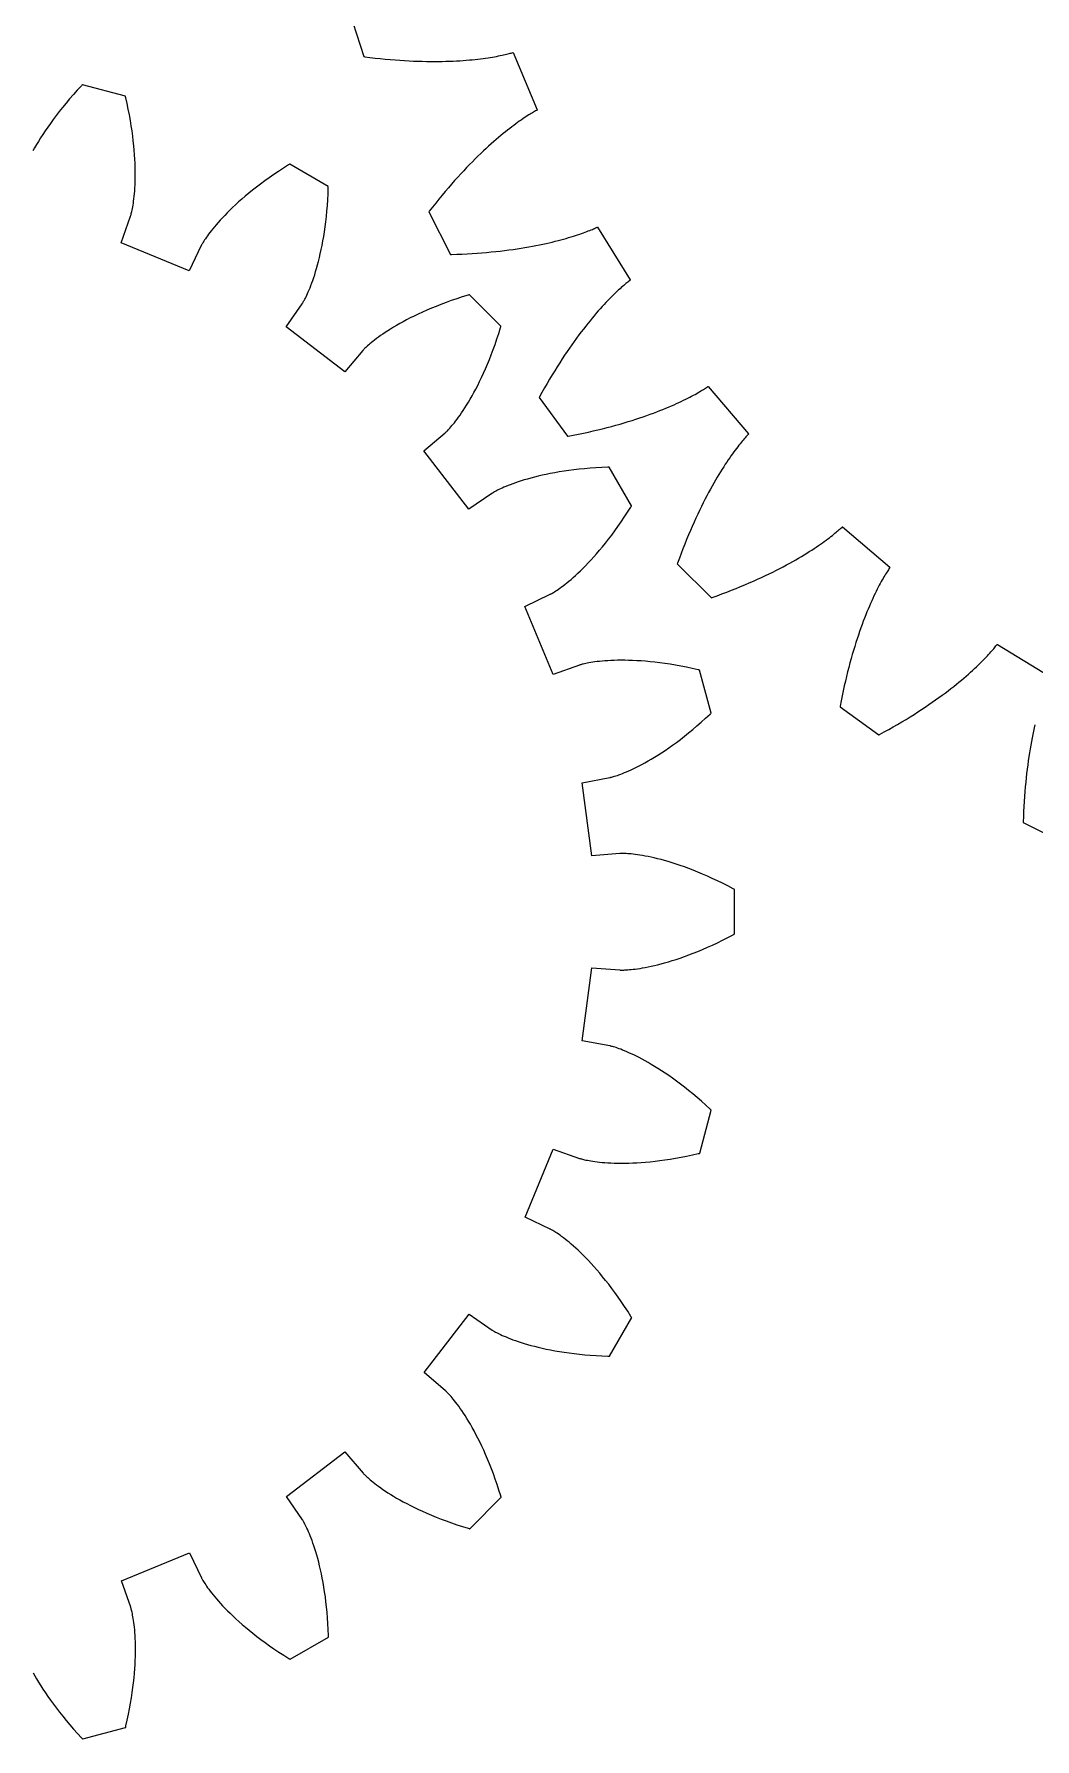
# Model space of a CAD drawing. Extents: x 1 to 210, y 26 to 294.
# Drawn here: x 53.1 to 103.7, y 26.7 to 112.9 of the extents above; entities that cross this region are included whole.
import ezdxf

# ---------------------------------------------------------------- set-up
doc = ezdxf.new("R2010")
doc.units = 0
doc.layers.add('gears', color=7, linetype='CONTINUOUS')

msp = doc.modelspace()

# ---------------------------------------------------------------- linework, layer by layer
at = {"layer": 'gears', "color": 1}
for points in [[(69.01551, 114.03366), (69.768436, 111.73547), (69.768733, 111.73545), (69.769727, 111.73517), (69.803457, 111.73017), (70.070697, 111.69677), (70.33342, 111.66627), (70.591614, 111.63847), (70.845343, 111.61347), (71.094542, 111.59107), (71.339263, 111.57117), (71.579264, 111.55367), (71.814786, 111.53857), (72.045516, 111.52557), (72.271634, 111.51467), (72.493139, 111.50567), (72.709909, 111.49867), (72.92201, 111.49467), (73.129305, 111.49267), (73.331916, 111.49227), (73.529645, 111.49297), (73.72269, 111.49597), (73.910843, 111.49997), (74.094249, 111.50597), (74.272889, 111.51297), (74.446632, 111.52097), (74.615548, 111.53097), (74.77962, 111.54177), (74.938799, 111.55377), (75.093187, 111.56677), (75.242666, 111.58057), (75.38729, 111.59517), (75.527057, 111.61047), (75.661848, 111.62647), (75.791838, 111.64317), (75.917014, 111.66017), (76.037266, 111.67777), (76.152634, 111.69547), (76.26319, 111.71357), (76.368793, 111.73157), (76.469638, 111.74987), (76.565588, 111.76797), (76.656708, 111.78617), (76.742988, 111.80407), (76.824538, 111.82177), (76.901178, 111.83907), (76.973088, 111.85587), (77.040208, 111.87227), (77.102538, 111.88797), (77.160178, 111.90317), (77.212908, 111.91767), (77.261058, 111.93127), (77.304568, 111.94387), (77.313568, 111.93687), (78.519454, 109.04848), (78.518354, 109.03698), (78.478604, 109.01538), (78.434924, 108.99118), (78.387404, 108.96408), (78.335834, 108.93438), (78.280494, 108.90168), (78.221494, 108.86608), (78.158544, 108.82768), (78.092054, 108.78598), (78.021904, 108.74118), (77.948144, 108.69328), (77.870784, 108.64208), (77.789994, 108.58748), (77.705704, 108.52958), (77.618154, 108.46828), (77.527284, 108.40338), (77.433024, 108.33488), (77.335554, 108.26278), (77.234932, 108.18698), (77.131219, 108.10728), (77.024529, 108.02388), (76.914797, 107.93658), (76.802142, 107.84528), (76.686743, 107.75008), (76.568354, 107.65078), (76.447328, 107.54731), (76.323611, 107.43976), (76.197378, 107.32806), (76.068439, 107.21198), (75.937215, 107.09157), (75.803407, 106.96682), (75.667313, 106.83775), (75.529042, 106.70409), (75.388416, 106.56592), (75.245735, 106.42322), (75.100931, 106.27583), (74.954124, 106.12378), (74.805492, 105.96702), (74.654857, 105.80562), (74.502626, 105.63932), (74.348502, 105.46811), (74.192849, 105.2922), (74.035654, 105.11125), (73.876918, 104.92528), (73.716761, 104.73434), (73.555305, 104.53849), (73.392536, 104.33742), (73.228701, 104.13125), (73.063674, 103.91993), (73.042954, 103.89323), (73.042319, 103.89237), (73.042183, 103.89202), (74.147698, 101.73906), (74.148051, 101.73893), (74.149051, 101.73894), (74.183041, 101.73994), (74.452259, 101.74794), (74.716513, 101.75874), (74.975964, 101.77144), (75.23056, 101.78614), (75.480287, 101.80264), (75.724969, 101.82094), (75.964905, 101.84104), (76.199728, 101.86284), (76.429668, 101.88604), (76.654726, 101.91074), (76.874779, 101.93684), (77.089829, 101.96434), (77.300036, 101.99284), (77.505172, 102.02274), (77.705343, 102.05354), (77.90043, 102.08534), (78.090674, 102.11814), (78.275821, 102.15164), (78.456111, 102.18584), (78.631303, 102.22074), (78.801572, 102.25614), (78.966848, 102.29194), (79.12719, 102.32804), (79.28254, 102.36454), (79.432954, 102.40134), (79.578364, 102.43824), (79.718999, 102.47514), (79.854631, 102.51214), (79.985243, 102.54894), (80.111014, 102.58544), (80.231889, 102.62184), (80.347975, 102.65784), (80.459085, 102.69324), (80.565406, 102.72824), (80.666928, 102.76264), (80.763648, 102.79634), (80.855498, 102.82914), (80.942728, 102.86124), (81.025018, 102.89234), (81.102788, 102.92244), (81.175798, 102.95144), (81.244098, 102.97924), (81.307808, 103.00584), (81.366868, 103.03114), (81.421338, 103.05504), (81.471328, 103.07754), (81.516708, 103.09824), (81.557668, 103.11744), (81.567668, 103.11144), (83.213721, 100.44584), (83.21433, 100.43444), (83.17854, 100.40694), (83.13926, 100.37614), (83.09649, 100.34204), (83.05024, 100.30474), (83.00072, 100.26394), (82.948, 100.21954), (82.89196, 100.17184), (82.83277, 100.12044), (82.77056, 100.06534), (82.70525, 100.00644), (82.63703, 99.94394), (82.56577, 99.87744), (82.49171, 99.80714), (82.4149, 99.73284), (82.33529, 99.65474), (82.25304, 99.57244), (82.1681, 99.48604), (82.08076, 99.39554), (81.99084, 99.30064), (81.89853, 99.20174), (81.80398, 99.09837), (81.7071, 98.99079), (81.6081, 98.87879), (81.506876, 98.76234), (81.403595, 98.64137), (81.298378, 98.51592), (81.191228, 98.38599), (81.082252, 98.25136), (80.971449, 98.11201), (80.859064, 97.96805), (80.745029, 97.81932), (80.629465, 97.66585), (80.512305, 97.50749), (80.393915, 97.34438), (80.274104, 97.17631), (80.153116, 97.00336), (80.031005, 96.82544), (79.907596, 96.6426), (79.783415, 96.45465), (79.658235, 96.26176), (79.53216, 96.06371), (79.405437, 95.86059), (79.277874, 95.65217), (79.149784, 95.43876), (79.02122, 95.2202), (78.892116, 94.99634), (78.762767, 94.76717), (78.633066, 94.53291), (78.616916, 94.50311), (78.616334, 94.50213), (78.616321, 94.50183), (80.047392, 92.54704), (80.047568, 92.54697), (80.048668, 92.54716), (80.082048, 92.55316), (80.346559, 92.60336), (80.605945, 92.65496), (80.860258, 92.70776), (81.109323, 92.76186), (81.353303, 92.81686), (81.592144, 92.87296), (81.825847, 92.93016), (82.054395, 92.98816), (82.277792, 93.04696), (82.496209, 93.10636), (82.709406, 93.16636), (82.917438, 93.22686), (83.120479, 93.28776), (83.318406, 93.34896), (83.511222, 93.41056), (83.69898, 93.47236), (83.881787, 93.53416), (84.059348, 93.59606), (84.231956, 93.65786), (84.399547, 93.71946), (84.562121, 93.78096), (84.719731, 93.84206), (84.872431, 93.90276), (85.0201, 93.96296), (85.162912, 94.02256), (85.300747, 94.08156), (85.43366, 94.13986), (85.561825, 94.19736), (85.685055, 94.25386), (85.803537, 94.30956), (85.917257, 94.36416), (86.026094, 94.41756), (86.130347, 94.46986), (86.229827, 94.52086), (86.324597, 94.57066), (86.414827, 94.61876), (86.500407, 94.66566), (86.581487, 94.71076), (86.657897, 94.75436), (86.729997, 94.79606), (86.797487, 94.83606), (86.860597, 94.87416), (86.919327, 94.91026), (86.973717, 94.94436), (87.023787, 94.97646), (87.069587, 95.00636), (87.111107, 95.03406), (87.148467, 95.05936), (87.159367, 95.05536), (89.204827, 92.67826), (89.207327, 92.66696), (89.176307, 92.63436), (89.142257, 92.59776), (89.105417, 92.55766), (89.065707, 92.51346), (89.023197, 92.46546), (88.978117, 92.41346), (88.930407, 92.35756), (88.880007, 92.29756), (88.827217, 92.23346), (88.771907, 92.16526), (88.714377, 92.09276), (88.654507, 92.01616), (88.592357, 91.93516), (88.528157, 91.84996), (88.461857, 91.76036), (88.393617, 91.66636), (88.323447, 91.56776), (88.251337, 91.46474), (88.177417, 91.3573), (88.101967, 91.24512), (88.024767, 91.12841), (87.946107, 91.00714), (87.865787, 90.8811), (87.784237, 90.75031), (87.701287, 90.61484), (87.617097, 90.47463), (87.531787, 90.32945), (87.445367, 90.17958), (87.357957, 90.02477), (87.269607, 89.86521), (87.180367, 89.70048), (87.090357, 89.53093), (86.999657, 89.35644), (86.908357, 89.17676), (86.816597, 88.99225), (86.724367, 88.8026), (86.631607, 88.60795), (86.538667, 88.40814), (86.445557, 88.2032), (86.352387, 87.99317), (86.259037, 87.77799), (86.165817, 87.55765), (86.072767, 87.33203), (85.979917, 87.10143), (85.887287, 86.86543), (85.795077, 86.62427), (85.703407, 86.37797), (85.612267, 86.12627), (85.600857, 86.09437), (85.600572, 86.09338), (85.600559, 86.09309), (87.32182, 84.38455), (87.322117, 84.38455), (87.323091, 84.38497), (87.355091, 84.39617), (87.608338, 84.48687), (87.856417, 84.57797), (88.099155, 84.66967), (88.336781, 84.76177), (88.56905, 84.85407), (88.796084, 84.94667), (89.017817, 85.03937), (89.234479, 85.13207), (89.44596, 85.22487), (89.65218, 85.31737), (89.853381, 85.40977), (90.049445, 85.50197), (90.240301, 85.59367), (90.426071, 85.68507), (90.606869, 85.77587), (90.782499, 85.86607), (90.953219, 85.95557), (91.118946, 86.04417), (91.279746, 86.13197), (91.435566, 86.21887), (91.586433, 86.30477), (91.732433, 86.38957), (91.873663, 86.47337), (92.009943, 86.55577), (92.14157, 86.63687), (92.26843, 86.71657), (92.39068, 86.79487), (92.5081, 86.87157), (92.620967, 86.94677), (92.729227, 87.02017), (92.832867, 87.09187), (92.931967, 87.16167), (93.026667, 87.22967), (93.116867, 87.29557), (93.202767, 87.35937), (93.284267, 87.42107), (93.361467, 87.48057), (93.434367, 87.53777), (93.502967, 87.59257), (93.567467, 87.64507), (93.627867, 87.69517), (93.684167, 87.74257), (93.736467, 87.78757), (93.784767, 87.82977), (93.829067, 87.86907), (93.869667, 87.90577), (93.906367, 87.93947), (93.939367, 87.97037), (93.950667, 87.96837), (96.345364, 85.93813), (96.349364, 85.92743), (96.323864, 85.89023), (96.296064, 85.84883), (96.265964, 85.80333), (96.233664, 85.75363), (96.199364, 85.69953), (96.162864, 85.64123), (96.124464, 85.57853), (96.084164, 85.51143), (96.042064, 85.43993), (95.998164, 85.36393), (95.952664, 85.28343), (95.905664, 85.19843), (95.857064, 85.10883), (95.807064, 85.01473), (95.755664, 84.91593), (95.702964, 84.81237), (95.649164, 84.70425), (95.594164, 84.59126), (95.538164, 84.47364), (95.481164, 84.35109), (95.423264, 84.22379), (95.364664, 84.09183), (95.305264, 83.95477), (95.245164, 83.81305), (95.184564, 83.66632), (95.123564, 83.51464), (95.062164, 83.35812), (95.000364, 83.19665), (94.938464, 83.03008), (94.876464, 82.85867), (94.814164, 82.68223), (94.752064, 82.50081), (94.689864, 82.31429), (94.628064, 82.12273), (94.566364, 81.92614), (94.505164, 81.72454), (94.444364, 81.51777), (94.384064, 81.306), (94.324364, 81.08918), (94.265364, 80.86716), (94.207064, 80.64008), (94.149664, 80.40805), (94.093264, 80.17081), (94.037864, 79.9285), (93.983564, 79.68105), (93.930564, 79.4285), (93.878864, 79.17085), (93.828364, 78.90813), (93.822364, 78.87493), (93.822144, 78.87394), (93.822244, 78.8737), (95.791261, 77.45352), (95.791691, 77.45356), (95.792611, 77.45411), (95.822411, 77.47021), (96.058321, 77.59902), (96.288911, 77.72765), (96.514241, 77.85598), (96.734371, 77.98391), (96.949268, 78.11112), (97.158838, 78.23786), (97.363315, 78.36395), (97.562625, 78.4892), (97.756945, 78.61356), (97.946102, 78.73709), (98.130132, 78.85967), (98.309172, 78.98104), (98.483329, 79.10129), (98.652469, 79.22033), (98.816669, 79.33806), (98.975976, 79.45436), (99.130496, 79.56928), (99.280186, 79.68263), (99.425026, 79.79443), (99.565263, 79.90449), (99.700753, 80.01275), (99.831643, 80.11926), (99.957903, 80.22373), (100.0796, 80.32634), (100.1968, 80.42697), (100.3096, 80.52537), (100.41795, 80.62167), (100.52179, 80.71567), (100.62139, 80.80737), (100.71669, 80.89667), (100.80789, 80.98347), (100.89469, 81.06777), (100.97759, 81.14947), (101.05629, 81.22847), (101.13099, 81.30487), (101.20169, 81.37847), (101.26859, 81.44927), (101.33149, 81.51707), (101.39079, 81.58197), (101.44629, 81.64377), (101.49809, 81.70267), (101.54619, 81.75827), (101.59059, 81.81067), (101.63169, 81.85977), (101.66929, 81.90577), (101.70359, 81.94827), (101.73459, 81.98717), (101.76219, 82.02277), (101.77369, 82.02207), (104.45863, 80.38882)], [(53.045251, 30.05082), (53.133151, 29.89489), (53.227351, 29.73336), (53.327881, 29.56635), (53.435051, 29.39432), (53.548941, 29.2171), (53.669811, 29.03502), (53.797701, 28.84821), (53.932951, 28.65682), (54.075491, 28.46102), (54.225641, 28.26099), (54.383501, 28.05695), (54.549291, 27.84913), (54.723031, 27.63763), (54.904901, 27.42256), (55.095181, 27.20423), (55.293801, 26.98294), (55.500901, 26.75864), (55.527401, 26.73044), (55.540801, 26.71634), (55.547801, 26.70934), (55.551801, 26.70634), (55.552621, 26.70549), (55.553031, 26.70506), (55.553441, 26.70464), (57.725741, 27.28708), (57.725921, 27.28759), (57.725971, 27.28812), (57.726251, 27.28912), (57.727251, 27.29412), (57.729251, 27.30312), (57.734251, 27.32202), (57.742251, 27.35962), (57.809551, 27.65747), (57.870751, 27.9485), (57.926251, 28.23268), (57.976151, 28.50986), (58.020751, 28.77995), (58.060351, 29.04285), (58.095051, 29.29851), (58.125151, 29.54682), (58.150551, 29.78763), (58.171851, 30.02092), (58.189151, 30.24667), (58.203151, 30.46485), (58.213151, 30.67526), (58.220151, 30.87781), (58.224151, 31.07271), (58.224971, 31.25956), (58.223971, 31.43862), (58.219971, 31.60983), (58.212971, 31.77302), (58.204971, 31.92816), (58.194871, 32.07534), (58.183271, 32.21447), (58.170371, 32.34564), (58.156471, 32.46875), (58.141771, 32.58372), (58.126471, 32.69075), (58.110871, 32.78975), (58.095071, 32.88065), (58.079571, 32.96365), (58.064471, 33.03865), (58.049771, 33.10575), (58.036171, 33.16485), (58.023371, 33.21615), (58.011971, 33.25955), (58.001971, 33.29525), (57.993971, 33.32325), (57.987971, 33.34355), (57.982971, 33.35635), (57.509741, 34.69046), (60.949761, 36.11595), (61.558881, 34.83809), (61.564881, 34.82619), (61.574881, 34.80739), (61.588981, 34.78179), (61.607081, 34.74949), (61.629681, 34.71069), (61.656981, 34.66539), (61.689181, 34.61389), (61.726281, 34.55609), (61.768681, 34.49239), (61.816381, 34.42269), (61.869581, 34.34739), (61.928581, 34.26639), (61.993481, 34.17999), (62.064381, 34.08829), (62.141581, 33.99139), (62.225181, 33.88957), (62.315381, 33.78293), (62.412181, 33.67168), (62.516021, 33.55599), (62.626811, 33.43616), (62.744801, 33.31208), (62.870121, 33.18415), (63.002821, 33.05246), (63.143241, 32.91722), (63.291211, 32.77872), (63.447151, 32.63699), (63.610951, 32.49247), (63.782861, 32.34507), (63.962991, 32.19518), (64.151451, 32.04303), (64.348121, 31.88869), (64.553551, 31.73249), (64.767341, 31.5746), (64.990021, 31.41524), (65.221391, 31.25463), (65.461521, 31.09302), (65.710741, 30.93056), (65.968921, 30.7676), (66.001821, 30.7473), (66.018221, 30.7367), (66.026221, 30.7317), (66.030221, 30.7297), (66.031201, 30.72906), (66.031661, 30.72875), (66.032111, 30.72845), (67.979651, 31.85319), (67.979701, 31.85374), (67.979631, 31.85432), (67.979641, 31.85532), (67.979531, 31.86032), (67.979231, 31.87032), (67.978931, 31.88962), (67.976931, 31.92842), (67.964731, 32.23352), (67.948431, 32.53052), (67.928531, 32.8194), (67.905031, 33.10001), (67.878131, 33.37241), (67.848231, 33.63662), (67.815531, 33.89255), (67.780131, 34.14005), (67.742431, 34.37938), (67.702731, 34.61018), (67.660931, 34.83286), (67.617531, 35.04699), (67.572731, 35.25277), (67.526831, 35.45026), (67.479931, 35.63939), (67.432131, 35.82014), (67.383931, 35.99259), (67.335531, 36.15686), (67.287031, 36.31272), (67.238831, 36.46049), (67.190931, 36.60003), (67.143631, 36.73146), (67.097231, 36.85473), (67.052031, 36.96999), (67.008031, 37.07738), (66.965631, 37.17678), (66.924931, 37.26828), (66.886231, 37.35218), (66.849831, 37.42828), (66.815731, 37.49678), (66.784231, 37.55778), (66.755531, 37.61148), (66.730031, 37.65778), (66.707731, 37.69668), (66.688931, 37.72858), (66.673631, 37.75358), (66.662331, 37.77158), (66.654331, 37.78278), (65.851981, 38.94906), (68.805781, 41.21627), (69.724931, 40.13953), (69.733931, 40.12923), (69.748231, 40.11363), (69.768331, 40.09243), (69.794231, 40.06593), (69.826131, 40.03423), (69.864231, 39.99763), (69.908631, 39.95613), (69.959431, 39.90983), (70.016731, 39.85933), (70.080831, 39.80433), (70.151731, 39.74543), (70.229831, 39.68243), (70.314831, 39.61583), (70.407131, 39.54563), (70.506831, 39.47203), (70.613961, 39.39523), (70.728651, 39.31573), (70.851031, 39.23333), (70.981221, 39.14843), (71.119321, 39.06133), (71.265391, 38.97213), (71.419601, 38.88093), (71.581791, 38.78803), (71.752431, 38.69373), (71.931251, 38.59833), (72.118511, 38.50173), (72.314211, 38.40443), (72.518311, 38.30673), (72.731101, 38.20863), (72.952431, 38.11033), (73.182501, 38.01213), (73.421241, 37.91433), (73.668661, 37.81723), (73.924911, 37.72093), (74.189981, 37.62573), (74.463911, 37.53173), (74.746551, 37.43933), (75.038111, 37.34873), (75.075211, 37.33733), (75.093711, 37.33133), (75.102711, 37.32833), (75.107711, 37.32733), (75.108701, 37.32707), (75.109321, 37.32685), (75.109821, 37.32668), (76.699921, 38.91723), (76.699851, 38.91781), (76.699611, 38.91832), (76.699331, 38.91932), (76.697331, 38.92432), (76.694331, 38.93332), (76.689331, 38.95182), (76.678031, 38.98892), (76.587431, 39.28042), (76.494931, 39.56306), (76.401031, 39.83693), (76.305631, 40.10192), (76.209331, 40.35809), (76.112131, 40.60563), (76.014231, 40.84426), (75.916131, 41.07429), (75.817731, 41.29568), (75.719631, 41.5083), (75.621731, 41.71254), (75.524331, 41.90819), (75.427731, 42.09541), (75.332231, 42.27425), (75.237931, 42.44483), (75.145131, 42.607), (75.053931, 42.76116), (74.964631, 42.90721), (74.877431, 43.04521), (74.792531, 43.1754), (74.710131, 43.2978), (74.630431, 43.41248), (74.553831, 43.51967), (74.480231, 43.61937), (74.409931, 43.71167), (74.343231, 43.79667), (74.280331, 43.87447), (74.221231, 43.94537), (74.166331, 44.00937), (74.115731, 44.06677), (74.069531, 44.11747), (74.028031, 44.16187), (73.991331, 44.20007), (73.959631, 44.23197), (73.933131, 44.25797), (73.911931, 44.27817), (73.896231, 44.29267), (73.886231, 44.30067), (72.809231, 45.21959), (75.075641, 48.17399), (76.242171, 47.37183), (76.253271, 47.36483), (76.271271, 47.35333), (76.296271, 47.33823), (76.328171, 47.31933), (76.367271, 47.29693), (76.413571, 47.27143), (76.467171, 47.24283), (76.528171, 47.21133), (76.596671, 47.17723), (76.672871, 47.14083), (76.756671, 47.10213), (76.848271, 47.06153), (76.947671, 47.01913), (77.055051, 46.97523), (77.170211, 46.92993), (77.293621, 46.88373), (77.425071, 46.83643), (77.564581, 46.78853), (77.712291, 46.74043), (77.868271, 46.69193), (78.032471, 46.64363), (78.204871, 46.59543), (78.385731, 46.54783), (78.574891, 46.50103), (78.772351, 46.45503), (78.978121, 46.41033), (79.192411, 46.36703), (79.414971, 46.32523), (79.645821, 46.28543), (79.885101, 46.24773), (80.132691, 46.21243), (80.388521, 46.17983), (80.652771, 46.15003), (80.925161, 46.12333), (81.205851, 46.09983), (81.494701, 46.08023), (81.791771, 46.06433), (82.096821, 46.05223), (82.135521, 46.05123), (82.154821, 46.05069), (82.164821, 46.05034), (82.169821, 46.05028), (82.170821, 46.05027), (82.171361, 46.05022), (82.171901, 46.05016), (83.296251, 47.9981), (83.295961, 47.99848), (83.295601, 47.99903), (83.294991, 48.00003), (83.291991, 48.00403), (83.286991, 48.01203), (83.276791, 48.02853), (83.256391, 48.06153), (83.093281, 48.31964), (82.930871, 48.56866), (82.769131, 48.80888), (82.608481, 49.04029), (82.449051, 49.26285), (82.291121, 49.47658), (82.134831, 49.68189), (81.980431, 49.87866), (81.828261, 50.06707), (81.678321, 50.2471), (81.530941, 50.41892), (81.386331, 50.58275), (81.244511, 50.73857), (81.105971, 50.88664), (80.970831, 51.0269), (80.839071, 51.15964), (80.711101, 51.28486), (80.587011, 51.40282), (80.466971, 51.51359), (80.351311, 51.61728), (80.240131, 51.71418), (80.133421, 51.80438), (80.031651, 51.88788), (79.934851, 51.96518), (79.843051, 52.03618), (79.756551, 52.10108), (79.675551, 52.15998), (79.600251, 52.21318), (79.530551, 52.26088), (79.466751, 52.30318), (79.409051, 52.34028), (79.357351, 52.37238), (79.312151, 52.39968), (79.273251, 52.42228), (79.240751, 52.44048), (79.215251, 52.45438), (79.196251, 52.46438), (79.184351, 52.47038), (77.906301, 53.07908), (79.330791, 56.51957), (80.665091, 56.04659), (80.677891, 56.04259), (80.698291, 56.03559), (80.726291, 56.02759), (80.761991, 56.01729), (80.805491, 56.00569), (80.856691, 55.99299), (80.915891, 55.97909), (80.982891, 55.96459), (81.057891, 55.94939), (81.140791, 55.93389), (81.231791, 55.91819), (81.330691, 55.90279), (81.437681, 55.88749), (81.552761, 55.87279), (81.675861, 55.85929), (81.806921, 55.84649), (81.946131, 55.83539), (82.093251, 55.82499), (82.248491, 55.81599), (82.411671, 55.80999), (82.582771, 55.80599), (82.761921, 55.80399), (82.948891, 55.80499), (83.143741, 55.80899), (83.346421, 55.81599), (83.556741, 55.82599), (83.774871, 55.83949), (84.000551, 55.85689), (84.233981, 55.87829), (84.474751, 55.90379), (84.723021, 55.93389), (84.978711, 55.96859), (85.241641, 56.00829), (85.511661, 56.05299), (85.788801, 56.10309), (86.072911, 56.15859), (86.363991, 56.21989), (86.661841, 56.28729), (86.699441, 56.29629), (86.718341, 56.30029), (86.727341, 56.30329), (86.732341, 56.30411), (86.733341, 56.30443), (86.733981, 56.30463), (86.734441, 56.30474), (87.316331, 58.47726), (87.315871, 58.47755), (87.315461, 58.47798), (87.314631, 58.47883), (87.310631, 58.48183), (87.303631, 58.48783), (87.289531, 58.50113), (87.261331, 58.52773), (87.036911, 58.73486), (86.815521, 58.93349), (86.597261, 59.12356), (86.382121, 59.30537), (86.170591, 59.47916), (85.962631, 59.64482), (85.758631, 59.80261), (85.558491, 59.95271), (85.362681, 60.09524), (85.171301, 60.23046), (84.984481, 60.3583), (84.802401, 60.47898), (84.625091, 60.59292), (84.452941, 60.69998), (84.286051, 60.80054), (84.124431, 60.89464), (83.968481, 60.98254), (83.818141, 61.06444), (83.673541, 61.14034), (83.534911, 61.21054), (83.402371, 61.27534), (83.276091, 61.33494), (83.156031, 61.38944), (83.042481, 61.43894), (82.935501, 61.48354), (82.835251, 61.52384), (82.741851, 61.55984), (82.655151, 61.59174), (82.575551, 61.61974), (82.502951, 61.64404), (82.437551, 61.66494), (82.379351, 61.68254), (82.328651, 61.69714), (82.285251, 61.70884), (82.249251, 61.71784), (82.220851, 61.72484), (82.200151, 61.72984), (82.187151, 61.73184), (80.795041, 61.98908), (81.280551, 65.68102), (82.691771, 65.56953), (82.705271, 65.56868), (82.726471, 65.56791), (82.755671, 65.56723), (82.792771, 65.56686), (82.837671, 65.56722), (82.890471, 65.56822), (82.951271, 65.57022), (83.019771, 65.57422), (83.096171, 65.57922), (83.180271, 65.58622), (83.272271, 65.59422), (83.371871, 65.60482), (83.479111, 65.61792), (83.594081, 65.63342), (83.716571, 65.65182), (83.846481, 65.67342), (83.983981, 65.69822), (84.128751, 65.72642), (84.280731, 65.75842), (84.440041, 65.79442), (84.606451, 65.83472), (84.779971, 65.87922), (84.960361, 65.92832), (85.147611, 65.98222), (85.341571, 66.04122), (85.542291, 66.10532), (85.749431, 66.17492), (85.962901, 66.25022), (86.182761, 66.33112), (86.408721, 66.41822), (86.640831, 66.51152), (86.878701, 66.61122), (87.122431, 66.71753), (87.371761, 66.83056), (87.626561, 66.95064), (87.886541, 67.07786), (88.151811, 67.21247), (88.422111, 67.35456), (88.456111, 67.37286), (88.473311, 67.38186), (88.481311, 67.38686), (88.485311, 67.38986), (88.486311, 67.39035), (88.486861, 67.39072), (88.487371, 67.39096), (88.487081, 69.64), (88.486631, 69.64031), (88.486011, 69.64053), (88.485031, 69.64116), (88.481031, 69.64316), (88.472031, 69.64716), (88.454931, 69.65716), (88.420831, 69.67546), (88.150591, 69.81744), (87.885301, 69.95204), (87.625231, 70.07917), (87.370341, 70.19914), (87.121011, 70.31223), (86.877371, 70.41839), (86.639411, 70.51809), (86.407311, 70.61129), (86.181301, 70.69829), (85.961451, 70.77929), (85.747801, 70.85449), (85.540701, 70.92399), (85.339991, 70.98819), (85.145951, 71.04699), (84.958721, 71.10089), (84.778351, 71.14989), (84.604801, 71.19449), (84.438401, 71.23469), (84.279071, 71.27059), (84.127041, 71.30259), (83.982261, 71.33089), (83.844781, 71.35559), (83.714841, 71.37709), (83.592381, 71.39549), (83.477491, 71.41109), (83.370201, 71.42399), (83.270501, 71.43459), (83.178501, 71.44259), (83.094401, 71.44859), (83.018001, 71.45359), (82.949401, 71.45659), (82.888601, 71.45859), (82.835701, 71.45953), (82.790901, 71.46016), (82.753801, 71.45952), (82.724601, 71.45858), (82.703301, 71.45758), (82.689901, 71.45707), (81.278681, 71.34521), (80.792161, 75.03698), (82.184161, 75.2946), (82.197361, 75.2976), (82.218161, 75.3026), (82.246561, 75.3096), (82.282461, 75.3186), (82.325861, 75.3303), (82.376761, 75.345), (82.434961, 75.3627), (82.500361, 75.3836), (82.572861, 75.408), (82.652461, 75.436), (82.739161, 75.468), (82.832661, 75.5039), (82.933001, 75.5443), (83.039831, 75.5891), (83.153401, 75.6387), (83.273471, 75.6931), (83.399711, 75.7526), (83.532311, 75.8175), (83.670801, 75.8879), (83.815341, 75.9638), (83.965761, 76.0456), (84.121691, 76.1335), (84.283221, 76.2277), (84.450231, 76.32823), (84.622261, 76.4354), (84.799481, 76.54928), (84.981561, 76.67015), (85.168371, 76.79805), (85.359771, 76.9333), (85.555561, 77.07583), (85.755601, 77.22599), (85.959631, 77.38385), (86.167461, 77.54963), (86.378951, 77.72337), (86.594021, 77.90525), (86.812351, 78.09552), (87.033641, 78.29415), (87.257941, 78.50125), (87.286141, 78.52775), (87.300341, 78.54115), (87.307341, 78.54815), (87.310341, 78.55115), (87.311191, 78.55197), (87.311621, 78.55238), (87.312041, 78.55279), (86.729601, 80.7251), (86.729091, 80.72527), (86.728561, 80.72533), (86.727561, 80.72559), (86.722561, 80.72659), (86.713561, 80.72859), (86.694561, 80.73359), (86.656961, 80.74259), (86.359101, 80.80989), (86.068071, 80.87109), (85.783891, 80.92659), (85.506711, 80.97659), (85.236631, 81.02129), (84.973731, 81.06089), (84.718061, 81.09549), (84.469761, 81.12559), (84.228941, 81.15099), (83.995661, 81.17239), (83.769911, 81.18969), (83.551711, 81.20329), (83.341311, 81.21329), (83.138761, 81.22029), (82.943841, 81.22429), (82.756991, 81.22501), (82.577911, 81.22301), (82.406701, 81.21901), (82.243511, 81.21201), (82.088371, 81.20401), (81.941191, 81.19391), (81.802061, 81.18231), (81.670891, 81.16941), (81.547781, 81.15551), (81.432821, 81.14081), (81.325791, 81.12551), (81.226791, 81.10991), (81.135891, 81.09411), (81.052991, 81.07861), (80.977991, 81.06351), (80.910891, 81.04881), (80.851791, 81.03511), (80.800491, 81.02231), (80.757091, 81.01091), (80.721391, 81.00091), (80.693391, 80.99291), (80.673091, 80.98691), (80.660291, 80.98291), (79.326181, 80.50968), (77.900691, 83.94971), (79.178551, 84.55882), (79.190451, 84.56482), (79.209251, 84.57482), (79.234851, 84.58892), (79.267151, 84.60712), (79.305951, 84.62972), (79.351251, 84.65702), (79.402751, 84.68912), (79.460551, 84.72622), (79.524251, 84.76862), (79.593951, 84.81632), (79.669251, 84.86952), (79.750251, 84.92852), (79.836651, 84.99342), (79.928351, 85.06442), (80.025251, 85.14162), (80.127071, 85.22522), (80.233711, 85.31542), (80.344961, 85.41232), (80.460651, 85.51616), (80.580481, 85.62695), (80.704561, 85.74494), (80.832491, 85.87026), (80.964181, 86.00297), (81.099421, 86.14338), (81.237921, 86.29135), (81.379661, 86.44729), (81.524171, 86.61109), (81.671581, 86.78299), (81.821461, 86.96313), (81.973611, 87.1516), (82.127961, 87.34827), (82.284151, 87.55368), (82.442041, 87.76748), (82.601411, 87.99016), (82.762011, 88.22152), (82.923621, 88.46165), (83.086081, 88.71089), (83.249041, 88.96907), (83.269341, 89.00197), (83.279941, 89.01837), (83.284941, 89.02637), (83.286941, 89.03037), (83.287591, 89.03137), (83.287901, 89.03182), (83.288191, 89.03227), (82.163451, 90.97981), (82.162901, 90.97986), (82.162321, 90.97979), (82.161321, 90.9798), (82.156321, 90.97969), (82.146321, 90.97938), (82.127021, 90.97879), (82.088321, 90.97779), (81.783231, 90.96569), (81.486221, 90.94939), (81.197351, 90.92959), (80.916731, 90.90609), (80.644331, 90.87929), (80.380131, 90.84939), (80.124191, 90.81679), (79.876701, 90.78139), (79.637361, 90.74369), (79.406571, 90.70399), (79.183881, 90.66219), (78.969761, 90.61879), (78.763971, 90.57399), (78.566481, 90.52809), (78.377351, 90.48119), (78.196611, 90.43339), (78.024151, 90.38519), (77.859891, 90.33669), (77.704021, 90.28819), (77.556251, 90.23989), (77.416721, 90.19189), (77.285281, 90.14459), (77.162021, 90.09819), (77.046761, 90.05299), (76.939361, 90.00899), (76.839961, 89.96659), (76.748461, 89.92589), (76.664561, 89.88729), (76.588461, 89.85079), (76.519961, 89.81669), (76.458961, 89.78529), (76.405261, 89.75659), (76.358961, 89.73099), (76.320061, 89.70869), (76.288161, 89.68979), (76.263161, 89.67449), (76.245161, 89.66319), (76.233961, 89.65619), (75.067681, 88.85383), (72.800481, 91.80763), (73.877211, 92.72679), (73.887511, 92.73579), (73.903111, 92.75019), (73.924311, 92.77029), (73.950811, 92.79629), (73.982511, 92.82819), (74.019111, 92.86629), (74.060711, 92.91069), (74.107011, 92.96149), (74.157511, 93.01879), (74.212511, 93.08289), (74.271411, 93.15379), (74.334411, 93.23179), (74.401011, 93.31679), (74.471211, 93.40909), (74.544911, 93.50879), (74.621711, 93.61591), (74.701211, 93.7306), (74.783611, 93.85298), (74.868511, 93.98318), (74.955611, 94.12128), (75.044911, 94.26734), (75.136111, 94.42155), (75.229011, 94.58373), (75.323311, 94.75438), (75.418711, 94.93321), (75.515311, 95.12046), (75.612611, 95.31616), (75.710311, 95.52026), (75.808411, 95.73305), (75.906611, 95.95438), (76.004811, 96.18445), (76.102611, 96.42319), (76.199711, 96.67061), (76.296011, 96.92687), (76.391211, 97.19193), (76.485211, 97.46585), (76.577611, 97.7485), (76.668211, 98.04006), (76.679611, 98.07716), (76.685611, 98.09566), (76.688611, 98.10466), (76.689611, 98.10966), (76.689881, 98.11066), (76.690091, 98.11128), (76.690271, 98.11178), (75.099721, 99.70188), (75.099141, 99.70181), (75.098631, 99.70157), (75.097631, 99.70129), (75.092631, 99.70029), (75.083631, 99.69729), (75.065131, 99.69129), (75.028031, 99.67999), (74.736531, 99.58939), (74.453891, 99.49689), (74.180021, 99.40299), (73.915031, 99.30759), (73.658861, 99.21129), (73.411321, 99.11399), (73.172691, 99.01609), (72.942661, 98.91799), (72.721261, 98.81959), (72.508651, 98.72149), (72.304411, 98.62369), (72.108761, 98.52629), (71.921541, 98.42969), (71.742701, 98.33419), (71.572121, 98.23989), (71.409951, 98.14709), (71.255791, 98.05589), (71.109751, 97.96659), (70.971741, 97.87939), (70.841551, 97.79449), (70.719151, 97.71209), (70.604471, 97.63249), (70.497281, 97.55579), (70.397681, 97.48219), (70.305381, 97.41189), (70.220381, 97.34519), (70.142481, 97.28229), (70.071581, 97.22319), (70.007581, 97.16829), (69.950181, 97.11759), (69.899481, 97.07139), (69.855081, 97.02979), (69.816881, 96.99309), (69.784981, 96.96139), (69.758981, 96.93499), (69.738781, 96.91379), (69.724281, 96.89819), (69.716281, 96.88819), (68.797361, 95.8112), (65.842961, 98.0776), (66.645121, 99.24413), (66.652121, 99.25533), (66.663621, 99.27333), (66.678721, 99.29823), (66.697621, 99.33013), (66.720021, 99.36923), (66.745521, 99.41553), (66.774121, 99.46913), (66.805521, 99.53013), (66.839621, 99.59863), (66.876021, 99.67483), (66.914721, 99.75863), (66.955321, 99.85023), (66.997721, 99.94963), (67.041621, 100.057), (67.086921, 100.17217), (67.133121, 100.29557), (67.180421, 100.42702), (67.228321, 100.56653), (67.276421, 100.71424), (67.324921, 100.87023), (67.373221, 101.03443), (67.421421, 101.20682), (67.469121, 101.38768), (67.515921, 101.57684), (67.561821, 101.7743), (67.606521, 101.98007), (67.649821, 102.19436), (67.691621, 102.41692), (67.731321, 102.64776), (67.769021, 102.88706), (67.804321, 103.13464), (67.836921, 103.39047), (67.866721, 103.65473), (67.893421, 103.92711), (67.916921, 104.2078), (67.936521, 104.49665), (67.952421, 104.79372), (67.964521, 105.09877), (67.965521, 105.13747), (67.966061, 105.15677), (67.966401, 105.16677), (67.966451, 105.17177), (67.966481, 105.17277), (67.966531, 105.17331), (67.966591, 105.17386), (66.018641, 106.2982), (66.018261, 106.29791), (66.017711, 106.29754), (66.016711, 106.29694), (66.012711, 106.29394), (66.004711, 106.28894), (65.988211, 106.27884), (65.955211, 106.25834), (65.697101, 106.09522), (65.448081, 105.93281), (65.207861, 105.77108), (64.976451, 105.61043), (64.753891, 105.45099), (64.540161, 105.29307), (64.334851, 105.13678), (64.138081, 104.98238), (63.949671, 104.8302), (63.769641, 104.68026), (63.597821, 104.53288), (63.433991, 104.38827), (63.278171, 104.24645), (63.130101, 104.10791), (62.989841, 103.97277), (62.857101, 103.84101), (62.731881, 103.71304), (62.613921, 103.58895), (62.503151, 103.46891), (62.399461, 103.35325), (62.302561, 103.24207), (62.212361, 103.13536), (62.128861, 103.03359), (62.051561, 102.93679), (61.980561, 102.84499), (61.915661, 102.75849), (61.856761, 102.67749), (61.803561, 102.60219), (61.755861, 102.53249), (61.713561, 102.46869), (61.676461, 102.41099), (61.644361, 102.35929), (61.617061, 102.31409), (61.594461, 102.27519), (61.576261, 102.24279), (61.562361, 102.21729), (61.552361, 102.19839), (61.546361, 102.18649), (60.937661, 100.90844), (57.496961, 102.33039), (57.969931, 103.66469), (57.973931, 103.67739), (57.980931, 103.69769), (57.988931, 103.72569), (57.999231, 103.76149), (58.010831, 103.80499), (58.023531, 103.85619), (58.037431, 103.91539), (58.051931, 103.98239), (58.067231, 104.05739), (58.082731, 104.14029), (58.098431, 104.23129), (58.113831, 104.33029), (58.129131, 104.43728), (58.143831, 104.55236), (58.157331, 104.67546), (58.170131, 104.80652), (58.181231, 104.94574), (58.191631, 105.09286), (58.200631, 105.24809), (58.206631, 105.41128), (58.210631, 105.58237), (58.212631, 105.76152), (58.211631, 105.94849), (58.207631, 106.14334), (58.200631, 106.34602), (58.190631, 106.55634), (58.177131, 106.77447), (58.159731, 107.00016), (58.138331, 107.23358), (58.112831, 107.47436), (58.082731, 107.72263), (58.048031, 107.97831), (58.008331, 108.24124), (57.963631, 108.51126), (57.913531, 108.7884), (57.857931, 109.07251), (57.796631, 109.36359), (57.729231, 109.66144), (57.720231, 109.69914), (57.716231, 109.71794), (57.713231, 109.72794), (57.712401, 109.73294), (57.712081, 109.73394), (57.711881, 109.73457), (57.711771, 109.73504), (55.539251, 110.31692), (55.538961, 110.31646), (55.538531, 110.31605), (55.537681, 110.31523), (55.534681, 110.31123), (55.528681, 110.30423), (55.515381, 110.29013), (55.488881, 110.26193), (55.281741, 110.03752), (55.083121, 109.81612), (54.893051, 109.59787), (54.711241, 109.38273), (54.537441, 109.1712), (54.371791, 108.96324), (54.214001, 108.75923), (54.063901, 108.5591), (53.921371, 108.36329), (53.786151, 108.17191), (53.658301, 107.98508), (53.537631, 107.80301), (53.423691, 107.6257), (53.316621, 107.45354), (53.216061, 107.28665), (53.121961, 107.12504), (53.034061, 106.96908)], [(103.67103, 77.9647), (103.63453, 77.80545), (103.59853, 77.64119), (103.56293, 77.47208), (103.52793, 77.29813), (103.49353, 77.11905), (103.46003, 76.93504), (103.42713, 76.74625), (103.39523, 76.55238), (103.36423, 76.35355), (103.33443, 76.14975), (103.30573, 75.94105), (103.27813, 75.72751), (103.25193, 75.50898), (103.22703, 75.28547), (103.20373, 75.05703), (103.18203, 74.82379), (103.16193, 74.5855), (103.14353, 74.34245), (103.12693, 74.09452), (103.11243, 73.84171), (103.09983, 73.58394), (103.08913, 73.32147), (103.08013, 73.05424), (103.07936, 73.02044), (103.07925, 73.01944), (103.07936, 73.0192), (105.24781, 71.92237)]]:
    msp.add_lwpolyline(points, dxfattribs=at)

doc.saveas('drawing.dxf')
